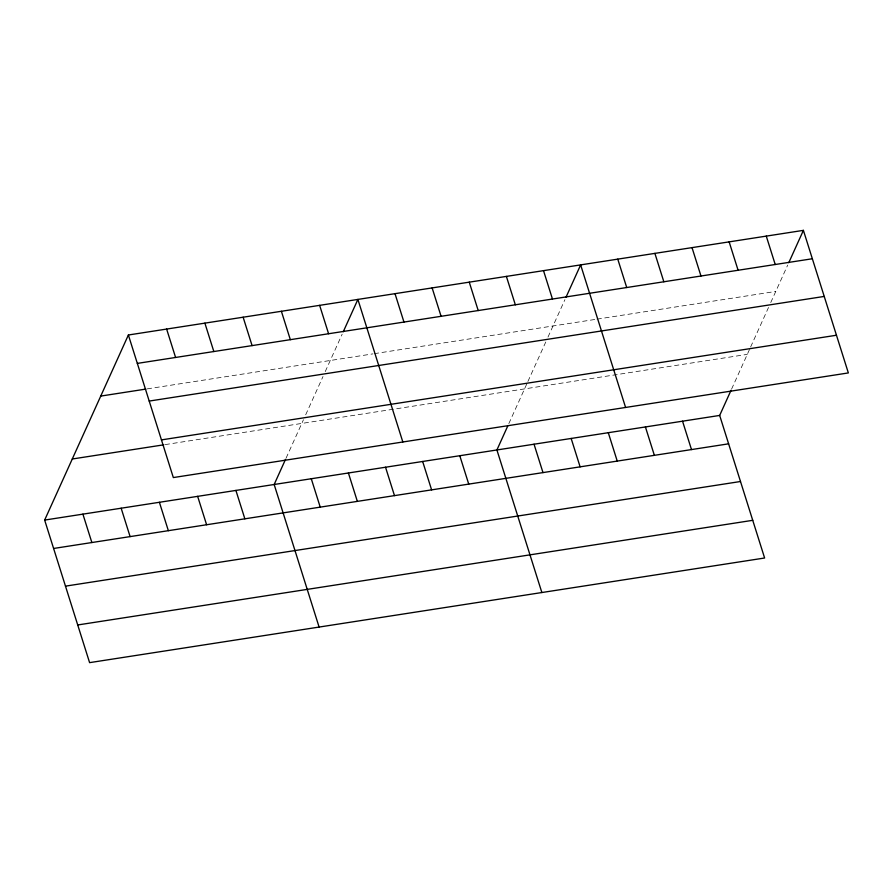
<?xml version="1.0" encoding="UTF-8"?>
<svg xmlns="http://www.w3.org/2000/svg" width="893" height="893" viewBox="0 0 893 893"><rect width="100%" height="100%" fill="white"/><g stroke="black" fill="none" stroke-linecap="round" stroke-linejoin="round"><path stroke-width="0.67" stroke-dasharray="4.46 3.35" d="M286.073 458.154L303.464 419.721M305.696 414.787L322.998 376.533M325.231 371.6L342.175 334.149M508.831 423.617L527.339 382.717M527.897 381.49L545.757 342.008M547.989 337.074L564.934 299.624M731.59 389.091L750.087 348.192M750.645 346.953L768.516 307.471M770.748 302.537L787.693 265.087M147.2 388.879L372.883 353.885M374.256 353.673L595.642 319.359M597.015 319.147L775.771 291.431M165.172 444.602L747.296 354.365"/><path stroke-width="1.34" d="M731.043 390.286L719.669 415.435L764.62 558.002L89.601 662.639L44.65 520.072L128.38 334.998L803.399 230.361L848.35 372.928L173.331 477.565L128.38 334.998M285.537 459.348L274.162 484.497L319.102 627.065M343.258 331.761L357.892 299.423L402.832 441.99M507.749 426.017L496.91 449.972L541.861 592.528M566.017 297.224L580.64 264.897L625.591 407.454M788.776 262.698L803.399 230.361M137.332 363.395L812.351 258.747M100.753 396.079L145.827 389.091M149.209 401.069L824.228 296.431M161.454 439.892L836.473 335.243M72.277 459.002L163.81 444.814M44.65 520.072L719.669 415.435M53.602 548.469L728.621 443.821M65.479 586.143L740.498 481.506M77.724 624.966L752.743 520.318M766.272 236.12L775.224 264.507M729.146 241.869L738.098 270.255M692.019 247.629L700.972 276.015M654.893 253.378L663.845 281.775M682.542 421.195L691.495 449.581M617.766 259.137L626.719 287.524M645.416 426.943L654.368 455.33M608.289 432.703L617.242 461.089M543.513 270.646L552.466 299.032M571.163 438.452L580.115 466.849M506.387 276.406L515.339 304.792M534.036 444.212L542.989 472.598M469.26 282.155L478.213 310.552M432.134 287.914L441.086 316.301M459.783 455.72L468.736 484.106M395.007 293.663L403.96 322.06M422.657 461.48L431.609 489.866M385.53 467.229L394.483 495.626M319.638 305.35L328.591 333.748M348.404 472.989L357.356 501.375M281.384 311.277L290.337 339.675M311.277 478.737L320.23 507.135M243.13 317.216L252.083 345.602M204.888 323.143L213.829 351.529M235.908 490.424L244.861 518.822M166.634 329.07L175.586 357.457M197.654 496.352L206.607 524.749M159.4 502.29L168.353 530.676M121.158 508.217L130.099 536.604M82.904 514.145L91.856 542.531"/></g></svg>
